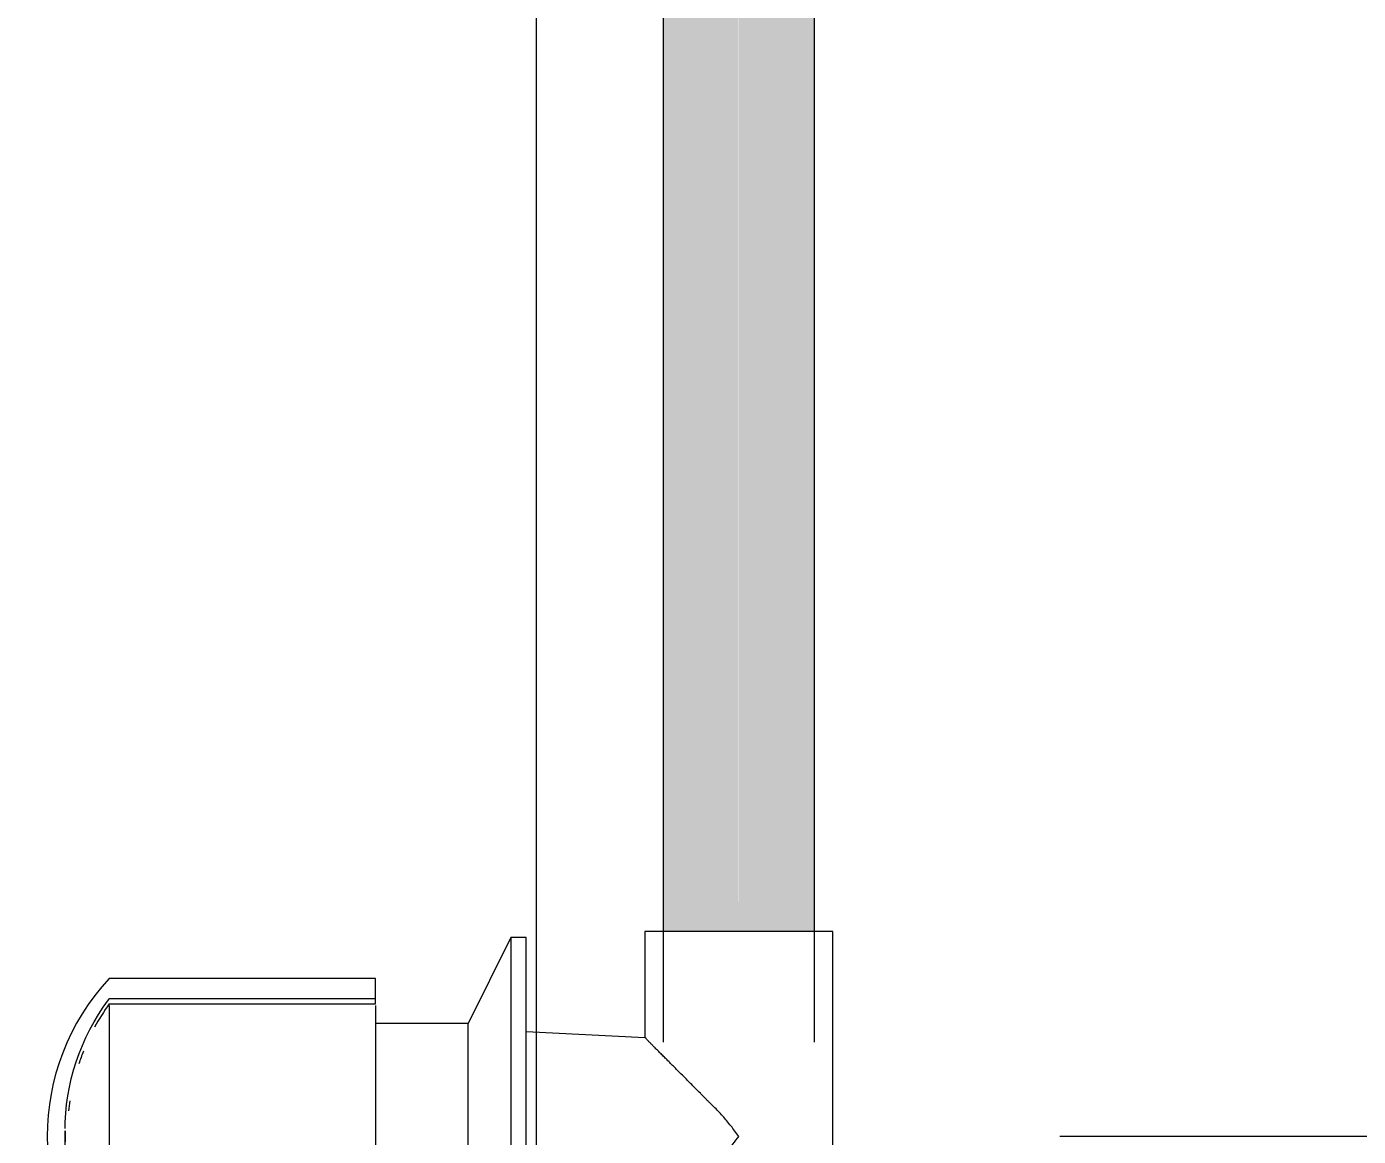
# Model space of a CAD drawing. Header units: metres. Extents: x 34 to 87, y -2.3 to 19.3.
# Drawn here: x 53.3929 to 53.6128, y 1.8 to 1.9832 of the extents above; entities that cross this region are included whole.
import ezdxf

# ---------------------------------------------------------------- set-up
doc = ezdxf.new("R2010")
doc.units = ezdxf.units.M
for name, color, linetype, lineweight in [('A-ANNO-DIMS', 7, 'Continuous', 5), ('A-ANNO-DIMS-25', 7, 'Continuous', 5), ('A-DETL', 7, 'Continuous', 5), ('P-PIPE', 7, 'Continuous', 5)]:
    doc.layers.add(name, color=color, linetype=linetype, lineweight=lineweight)
doc.styles.add('Arial_1', font='arial.ttf', dxfattribs={"height": 0.07499999999999998})
doc.dimstyles.new('Diagonal_-_2_mm_Arial_-_PRETO', dxfattribs={"dimscale": 0.3048, "dimtxt": 0.07651945499677275, "dimasz": 0.2460629921259842, "dimexe": 0.1968503937007874, "dimexo": 0.1230314960629921, "dimgap": 0.04101049868766404, "dimtad": 1, "dimrnd": 0.01, "dimzin": 0, "dimdsep": 46, "dimtxsty": 'Arial_1', "dimblk1": 'OBLIQUE', "dimblk2": 'OBLIQUE', "dimsah": 1, "dimcen": 0.09, "dimdle": 0.1968503937007874, "dimazin": 0, "dimtfac": 1, "dimtdec": 4, "dimtix": 1, "dimtmove": 0, "dimatfit": 3, "dimfxl": 1, "dimtvp": 1, "dimtolj": 1, "dimtzin": 0, "dimarcsym": 2})

# ---------------------------------------------------------------- blocks, each defined once
blk = doc.blocks.new('Registro de Gaveta - Agua Fria - MEP - Tigre - PVC Cromado - 25 mm-135403-BB')
at = {"layer": 'P-PIPE'}
for p, q in [((41.17847558186219, 1.832832976656861), (41.17139158402087, 1.818644225685521)), ((41.18100396389374, 1.832832976656867), (41.17847558186219, 1.832832976656867)), ((41.17847558186217, 1.832832976656864), (41.17847558186217, 1.799999999999959)), ((41.18100396389372, 1.799999999999965), (41.18100396389372, 1.83283297665687)), ((41.20061396389382, 1.833799999999985), (41.20061396389382, 1.816282955669537)), ((41.23161396389381, 1.833799999999988), (41.20061396389382, 1.833799999999988)), ((41.23161396389383, 1.766199999999995), (41.23161396389383, 1.833799999999985)), ((41.15611677106035, 1.826086697286508), (41.11211464566979, 1.826086697286508)), ((41.15611677106035, 1.821865283912094), (41.15611677106035, 1.826086697286508)), ((41.15611677106054, 1.822700234372282), (41.11211677106055, 1.822700234372282)), ((41.11211677106051, 1.821865283912092), (41.15611677106035, 1.821865283912094)), ((41.11211677106055, 1.821589205821189), (41.11211677106055, 1.77841079417881)), ((41.15611677106053, 1.821589205821189), (41.15611677106053, 1.77841079417881)), ((41.17139158402094, 1.81864422568549), (41.15611677106054, 1.81864422568549)), ((41.17139158402087, 1.799999999999959), (41.17139158402087, 1.818644225685523)), ((41.20061396389382, 1.816282955669537), (41.18100396389374, 1.817273520874681)), ((41.17139158402094, 1.781355774314267), (41.17139158402094, 1.799999999999959)), ((41.17847558186217, 1.799999999999958), (41.17847558186217, 1.767167023343053)), ((41.18100396389372, 1.767167023343058), (41.18100396389372, 1.799999999999964)), ((41.18100396389374, 1.782726479125313), (41.20061396389382, 1.783717044330456)), ((41.20061396389382, 1.783717044330456), (41.20061396389382, 1.766199999999995)), ((41.15611677106054, 1.781355774314424), (41.17139158402094, 1.781355774314424)), ((41.17139158402094, 1.781355774314264), (41.17847558186219, 1.767167023343049)), ((41.15611677106053, 1.778134716087905), (41.11211677106051, 1.778134716087905)), ((41.11211677106055, 1.777299765627711), (41.15611677106054, 1.777299765627711)), ((41.15611677106053, 1.773913302713493), (41.15611677106053, 1.778134716087905)), ((41.11211464566973, 1.773913302713489), (41.15611677106053, 1.773913302713493)), ((41.17847558186219, 1.767167023343056), (41.18100396389374, 1.767167023343056)), ((41.20061396389382, 1.766199999999997), (41.23161396389381, 1.766199999999997))]:
    blk.add_line(p, q, dxfattribs=at)
at = {"layer": 'P-PIPE', "flags": 128}
for points in [[(41.10483192010306, 1.801303590592639), (41.10485308730381, 1.802361809511585), (41.10493987719625, 1.803806571504446), (41.10508437273619, 1.805246707171801), (41.10528634276159, 1.806679912603791), (41.10554546416348, 1.808103894977463), (41.10586132240292, 1.809516376224784), (41.10623341217408, 1.81091509667707), (41.10666113821271, 1.812297818679979), (41.1071438162484, 1.813662330173267), (41.10768067409924, 1.815006448229628), (41.10827085290722, 1.8163280225469), (41.10891340851211, 1.817624938888098), (41.10960731296204, 1.818895122463734), (41.11035145615791, 1.820136541251048), (41.11114464762935, 1.821347209244799), (41.11198561843918, 1.822525189634464), (41.11211677106051, 1.822700234372314)], [(41.10482414190417, 1.800914732504204), (41.10482414190417, 1.800914000815767), (41.10482414190417, 1.800911806921001), (41.10482414190417, 1.80090815432967), (41.10482414190417, 1.800903048885141), (41.10482414190417, 1.800896498755034), (41.10482414190417, 1.800888514418165), (41.10482414190417, 1.800879108647765), (41.10482414190417, 1.800868296491061), (41.10482414190417, 1.800856095245199), (41.10482414190417, 1.800842524429568), (41.10482414190417, 1.800827605754579), (41.10482414190417, 1.80081136308693), (41.10482414190417, 1.800793822411423), (41.10482414190417, 1.800775011789396), (41.10482414190417, 1.800754961313834), (41.10482414190417, 1.80073370306122), (41.10482414190417, 1.800711271040222), (41.10482414190417, 1.800687701137291), (41.10482414190417, 1.80066303105924), (41.10482414190417, 1.800637300272936), (41.10482414190417, 1.800610549942144), (41.10482414190417, 1.800582822861688), (41.10482414190417, 1.800554163388983), (41.10482414190417, 1.80052461737307), (41.10482414190417, 1.800494232081272), (41.10482414190417, 1.800463056123575), (41.10482414190417, 1.800431139374862), (41.10482414190417, 1.800398532895118), (41.10482414190417, 1.800365288847759), (41.10482414190417, 1.800331460416168), (41.10482414190417, 1.800297101718618), (41.10482414190417, 1.800262267721698), (41.10482414190417, 1.800227014152369), (41.10482414190417, 1.800191397408825), (41.10482414190417, 1.800155474470255), (41.10482414190417, 1.800119302805698), (41.10482414190417, 1.800082940282104), (41.10482414190417, 1.800046445071749), (41.10482414190417, 1.80000987555919), (41.10482414190417, 1.79997329024784), (41.10482414190417, 1.799936747666397), (41.10482414190417, 1.799900306275195), (41.10482414190417, 1.799864024372686), (41.10482414190417, 1.799827960002173), (41.10482414190417, 1.799792170858957), (41.10482414190417, 1.799756714198032), (41.10482414190417, 1.799721646742493), (41.10482414190417, 1.799687024592786), (41.10482414190417, 1.799652903136965), (41.10482414190417, 1.799619336962085), (41.10482414190417, 1.79958637976686), (41.10482414190417, 1.799554084275772), (41.10482414190417, 1.799522502154721), (41.10482414190417, 1.799491683928361), (41.10482414190417, 1.799461678899282), (41.10482414190417, 1.799432535069126), (41.10482414190417, 1.799404299061808), (41.10482414190417, 1.799377016048916), (41.10482414190417, 1.799350729677448), (41.10482414190417, 1.799325481999993), (41.10482414190417, 1.799301313407449), (41.10482414190417, 1.799278262564407), (41.10482414190417, 1.7992563663473), (41.10482414190417, 1.799235659785405), (41.10482414190417, 1.799216176004801), (41.10482414190417, 1.799197946175382), (41.10482414190417, 1.799180999460989), (41.10482414190417, 1.799165362972746), (41.10482414190417, 1.799151061725701), (41.10482414190417, 1.799138118598798), (41.10482414190417, 1.799126554298278), (41.10482414190417, 1.799116387324555), (41.10482414190417, 1.79910763394262), (41.10482414190417, 1.799100308156015), (41.10482414190417, 1.799094421684436), (41.10482414190417, 1.799089983944981), (41.10482414190417, 1.79908700203709), (41.10482414190417, 1.799085480731176)], [(41.10482414190417, 1.79908526749579), (41.10482414190417, 1.799085999184227), (41.10482414190417, 1.799088193078992), (41.10482414190417, 1.799091845670324), (41.10482414190417, 1.799096951114854), (41.10482414190417, 1.799103501244959), (41.10482414190417, 1.799111485581829), (41.10482414190417, 1.799120891352229), (41.10482414190417, 1.799131703508932), (41.10482414190417, 1.799143904754794), (41.10482414190417, 1.799157475570426), (41.10482414190417, 1.799172394245415), (41.10482414190417, 1.799188636913063), (41.10482414190417, 1.799206177588572), (41.10482414190417, 1.799224988210597), (41.10482414190417, 1.799245038686159), (41.10482414190417, 1.799266296938773), (41.10482414190417, 1.799288728959771), (41.10482414190417, 1.799312298862703), (41.10482414190417, 1.799336968940753), (41.10482414190417, 1.799362699727058), (41.10482414190417, 1.79938945005785), (41.10482414190417, 1.799417177138306), (41.10482414190417, 1.799445836611012), (41.10482414190417, 1.799475382626925), (41.10482414190417, 1.799505767918721), (41.10482414190417, 1.799536943876418), (41.10482414190417, 1.799568860625133), (41.10482414190417, 1.799601467104875), (41.10482414190417, 1.799634711152235), (41.10482414190417, 1.799668539583825), (41.10482414190417, 1.799702898281375), (41.10482414190417, 1.799737732278297), (41.10482414190417, 1.799772985847624), (41.10482414190417, 1.799808602591169), (41.10482414190417, 1.799844525529738), (41.10482414190417, 1.799880697194295), (41.10482414190417, 1.799917059717891), (41.10482414190417, 1.799953554928244), (41.10482414190417, 1.799990124440805), (41.10482414190417, 1.800026709752153), (41.10482414190417, 1.800063252333596), (41.10482414190417, 1.800099693724799), (41.10482414190417, 1.800135975627309), (41.10482414190417, 1.80017203999782), (41.10482414190417, 1.800207829141036), (41.10482414190417, 1.800243285801961), (41.10482414190417, 1.800278353257502), (41.10482414190417, 1.800312975407207), (41.10482414190417, 1.800347096863028), (41.10482414190417, 1.800380663037909), (41.10482414190417, 1.800413620233135), (41.10482414190417, 1.800445915724221), (41.10482414190417, 1.800477497845272), (41.10482414190417, 1.800508316071632), (41.10482414190417, 1.800538321100712), (41.10482414190417, 1.800567464930867), (41.10482414190417, 1.800595700938185), (41.10482414190417, 1.800622983951078), (41.10482414190417, 1.800649270322546), (41.10482414190417, 1.800674518), (41.10482414190417, 1.800698686592545), (41.10482414190417, 1.800721737435586), (41.10482414190417, 1.800743633652693), (41.10482414190417, 1.80076434021459), (41.10482414190417, 1.800783823995193), (41.10482414190417, 1.800802053824611), (41.10482414190417, 1.800819000539005), (41.10482414190417, 1.800834637027247), (41.10482414190417, 1.800848938274293), (41.10482414190417, 1.800861881401197), (41.10482414190417, 1.800873445701717), (41.10482414190417, 1.800883612675439), (41.10482414190417, 1.800892366057374), (41.10482414190417, 1.800899691843979), (41.10482414190417, 1.800905578315558), (41.10482414190417, 1.800910016055012), (41.10482414190417, 1.800912997962904), (41.10482414190417, 1.800914519268818)], [(41.11211677106051, 1.777299765627681), (41.11126869542003, 1.77847264132846), (41.11046820066797, 1.779678492833982), (41.10971656742516, 1.780915391039072), (41.10901499814446, 1.782181357170459), (41.10836461518704, 1.78347436595239), (41.10776645902691, 1.784792348846644), (41.10722148658632, 1.786133197361744), (41.10673056970491, 1.787494766426095), (41.10629449374498, 1.78887487781965), (41.10591395633504, 1.790271323658587), (41.10558956625376, 1.791681869927456), (41.10532184245609, 1.793104260053126), (41.10511121324296, 1.794536218514825), (41.10495801557622, 1.795975454484482), (41.10486249453943, 1.797419665491564), (41.10482480294588, 1.798866541106546), (41.10482414190417, 1.79908526749579)]]:
    blk.add_lwpolyline(points, dxfattribs=at)
at = {"layer": 'P-PIPE'}
for centre, radius, start, end in [((41.14027652642856, 1.799999999999964), 0.03838759308931426, 137.1906806471297, 222.8093193527413), ((41.14301084549778, 1.80000007470887), 0.03786089754394095, 144.7241000122507, 151.6052617865386), ((41.14301084549778, 1.80000007470887), 0.03786089754394054, 158.2336025584277, 161.5211789067186), ((41.14301084549778, 1.80000007470887), 0.03786089754393743, 171.0527843032158, 173.6420597516095), ((41.14301084549778, 1.80000007470887), 0.03786089754394046, 185.9418859691894, 189.4951127902357), ((41.14301084549778, 1.80000007470887), 0.03786089754393351, 198.9160449869109, 202.9237549093799), ((41.14301084549778, 1.80000007470887), 0.03786089754393116, 210.483270209761, 215.2761769636504)]:
    blk.add_arc(centre, radius, start, end, dxfattribs=at)
for points, knots in [([(41.21611396389385, 1.8), (41.21569486333356, 1.800582527038171), (41.21504778215046, 1.801442866825468), (41.21414611089105, 1.802551803772291), (41.21345448059873, 1.803365781353669), (41.21273118815247, 1.804147074890649), (41.21197913147161, 1.804897107406174), (41.21134851761578, 1.805511097291335), (41.21085024100023, 1.806001391662056), (41.21048344193574, 1.806371217555013), (41.21012076726191, 1.806740722578855), (41.20963664824681, 1.807228088818433), (41.20903546465629, 1.807830244235259), (41.2083237764683, 1.808541517953719), (41.20763036235745, 1.809243684575607), (41.2069492255938, 1.809931567002979), (41.20627748827162, 1.810600322169058), (41.20562474017508, 1.811250709608166), (41.20500266545494, 1.811882105525074), (41.20440210310575, 1.812489605122381), (41.20381872429145, 1.813067613382896), (41.20326780587224, 1.813613989489794), (41.20276686845138, 1.814124470837357), (41.20230485196365, 1.814595752296361), (41.20187387808362, 1.815021451386793), (41.20149503096907, 1.8153944406307), (41.20118581468292, 1.815708155178698), (41.20094909118438, 1.815958414597578), (41.20071239489652, 1.816203834279504), (41.20062865891897, 1.816282213375781), (41.20061396389382, 1.81628295566954)], [0, 0, 0, 0, 0.07142857142857142, 0.1071428571428571, 0.1428571428571428, 0.1785714285714285, 0.2142857142857143, 0.25, 0.2678571428571428, 0.2857142857142857, 0.3035714285714285, 0.3214285714285714, 0.3571428571428571, 0.3928571428571428, 0.4285714285714285, 0.4642857142857143, 0.5, 0.5357142857142857, 0.5714285714285714, 0.6071428571428571, 0.6428571428571428, 0.6785714285714286, 0.7142857142857143, 0.75, 0.7857142857142857, 0.8214285714285714, 0.8571428571428571, 0.8928571428571428, 0.9285714285714286, 1, 1, 1, 1]), ([(41.20061396389382, 1.783717044330459), (41.20062865891897, 1.783717786624218), (41.20071239489651, 1.783796165720498), (41.20094909118438, 1.784041585402416), (41.20118581468289, 1.784291844821321), (41.20149503096923, 1.784605559369222), (41.20187387808304, 1.78497854861349), (41.20230485196581, 1.785404247702575), (41.20276686844333, 1.785875529166608), (41.20326780590228, 1.786386010495403), (41.20381872417937, 1.786932386672343), (41.20440210352405, 1.787510394671463), (41.20500266389381, 1.788117895244307), (41.20562474600128, 1.78874928752046), (41.20627746652797, 1.789399688547049), (41.2069493067422, 1.79006839300396), (41.20774351830171, 1.790871143293285), (41.2086746794003, 1.791810886624912), (41.20957575483189, 1.792709979182991), (41.21021168525645, 1.7933509601386), (41.21057458795793, 1.793721586514086), (41.21112709985426, 1.794275184496494), (41.21198054991383, 1.795099820577615), (41.21282410702383, 1.79594821422168), (41.21336186376598, 1.796538962071709), (41.21371261890454, 1.796940424159063), (41.21431844428037, 1.797652699716867), (41.21515686061156, 1.798699606245934), (41.21579963847364, 1.799563104721371), (41.21611396389385, 1.8)], [0, 0, 0, 0, 0.07142857142857142, 0.1071428571428571, 0.1428571428571428, 0.1785714285714285, 0.2142857142857143, 0.25, 0.2857142857142857, 0.3214285714285714, 0.3571428571428571, 0.3928571428571428, 0.4285714285714285, 0.4642857142857143, 0.5, 0.5357142857142857, 0.5714285714285714, 0.625, 0.6785714285714286, 0.7053571428571429, 0.71875, 0.7321428571428572, 0.7857142857142857, 0.8392857142857142, 0.8526785714285714, 0.8660714285714285, 0.8928571428571428, 0.9464285714285714, 1, 1, 1, 1])]:
    blk.add_open_spline(points, degree=3, knots=knots, dxfattribs=at)
blk = doc.blocks.new('DIMBLOCK19-BB')
at = {"layer": 'A-ANNO-DIMS-25'}
for p, q in [((54.05524005195403, 1.859999999999999), (54.05524005195403, -0.05999999999999989)), ((54.05524005195403, 1.8), (53.56351971938469, 1.8)), ((54.05524005195403, 1.8), (54.11524005195403, 1.8)), ((54.05524005195403, 0), (53.99524005195403, 0)), ((54.05524005195403, 0), (54.07077306054302, 0))]:
    blk.add_line(p, q, dxfattribs=at)
at = {"layer": 'A-ANNO-DIMS-25', "lineweight": 20}
for p, q in [((54.05524005195403, 1.8), (54.01774005195403, 1.8375)), ((54.05524005195403, 1.8), (54.09274005195403, 1.7625)), ((54.05524005195403, 0), (54.01774005195403, 0.03750000000000001)), ((54.05524005195403, 0), (54.09274005195403, -0.03750000000000001))]:
    blk.add_line(p, q, dxfattribs=at)
at = {"layer": 'A-ANNO-DIMS-25', "color": 0, "insert": (53.94537282664728, 0.7987588749273467), "char_height": 0.07499999999999998, "width": 0.2429787001743676, "attachment_point": 1, "rotation": 90, "line_spacing_factor": 0.9417779076525878, "style": 'Arial_1'}
blk.add_mtext('1,80', dxfattribs=at)
blk = doc.blocks.new('_Oblique')
at = {"color": 0, "linetype": 'ByBlock', "lineweight": -2}
blk.add_line((-0.5, -0.5), (0.5, 0.5), dxfattribs=at)
blk = doc.blocks.new('DIMBLOCK20-BB')
at = {"layer": 'A-ANNO-DIMS-25'}
for p, q in [((54.24806246507826, 2.16), (54.24806246507826, -0.05999999999999989)), ((54.24806246507826, 2.1), (53.51452285019202, 2.1)), ((54.24806246507826, 2.1), (54.30806246507827, 2.1)), ((54.24806246507826, 0), (54.18806246507825, 0)), ((54.24806246507826, 0), (54.26359547366725, 0))]:
    blk.add_line(p, q, dxfattribs=at)
at = {"layer": 'A-ANNO-DIMS-25', "lineweight": 20}
for p, q in [((54.24806246507826, 2.100000000000001), (54.21056246507826, 2.137500000000001)), ((54.24806246507826, 2.100000000000001), (54.28556246507826, 2.0625)), ((54.24806246507826, 0), (54.21056246507826, 0.03750000000000001)), ((54.24806246507826, 0), (54.28556246507826, -0.03750000000000001))]:
    blk.add_line(p, q, dxfattribs=at)
at = {"layer": 'A-ANNO-DIMS-25', "color": 0, "insert": (54.13819523977151, 0.9487588749273469), "char_height": 0.07499999999999998, "width": 0.2429787001743676, "attachment_point": 1, "rotation": 90, "line_spacing_factor": 0.9417779076525878, "style": 'Arial_1'}
blk.add_mtext('2,10', dxfattribs=at)

msp = doc.modelspace()

# ---------------------------------------------------------------- hatches: boundary and pattern name
at = {"layer": 'P-PIPE', "true_color": 0x00ffff}
for points in [[(53.49802590306282, 1.833799999999985), (53.51051971938473, 1.833799999999985), (53.51046717018124, 3.051110000000005), (53.49801971938474, 3.051110000000005), (53.49801971938474, 1.833799999999985)], [(53.51453141458379, 1.833799999999985), (53.52301971938473, 1.833799999999985), (53.52301280115085, 3.051110000000005), (53.51051971938473, 3.051110000000005), (53.51056668908294, 1.833799999999985), (53.5137987262394, 1.833799999999985)]]:
    msp.add_hatch(color=4, dxfattribs=at).paths.add_polyline_path(points)

# ---------------------------------------------------------------- linework, layer by layer
at = {"layer": 'A-DETL', "color": 9, "true_color": 0xc0c0c0}
msp.add_line((53.47702285019277, 3.5), (53.47702285019277, 0), dxfattribs=at)
at = {"layer": 'P-PIPE'}
for p, q in [((53.49801971938474, 3.071510000000004), (53.49801971938474, 1.815566006343015)), ((53.52301971938473, 1.815566006343015), (53.52301971938473, 3.071510000000004))]:
    msp.add_line(p, q, dxfattribs=at)

# ---------------------------------------------------------------- block references
msp.add_blockref('Registro de Gaveta - Agua Fria - MEP - Tigre - PVC Cromado - 25 mm-135403-BB', (12.29440575549088, 0), dxfattribs=at)

# ---------------------------------------------------------------- dimensions: what is measured, and where the dimension line sits
at = {"layer": 'A-ANNO-DIMS'}
for base, p1, p2, override, picture, middle in [((54.24806246507829, -8.528358229243593e-18), (53.47702285019202, 2.1), (54.30109547366725, 0), {"dimpost": '<>', "dimfxl": 2.255902411178582}, 'DIMBLOCK20-BB', (54.19726949077626, 1.049999999999985)), ((54.05524005195406, -8.52835822924517e-18), (53.52601971938469, 1.8), (54.10827306054302, 0), {"dimpost": '<>', "dimfxl": 1.891829525430353}, 'DIMBLOCK19-BB', (54.00444707765202, 0.8999999999999847))]:
    dim = msp.add_linear_dim(base=base, p1=p1, p2=p2, angle=89.99999999999991, dimstyle='Diagonal_-_2_mm_Arial_-_PRETO', override=override, dxfattribs=at)
    dim.commit()
    dim.dimension.update_dxf_attribs({"geometry": picture, "text_midpoint": middle})

doc.saveas('drawing.dxf')
